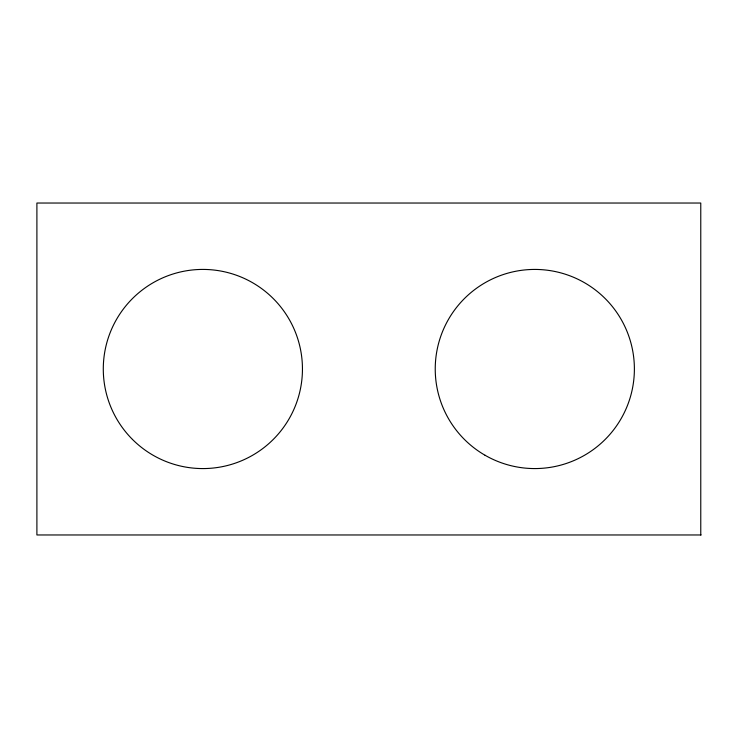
<?xml version="1.0" encoding="UTF-8"?>
<svg xmlns="http://www.w3.org/2000/svg" width="738" height="738" viewBox="0 0 738 738"><rect width="100%" height="100%" fill="white"/><g stroke="black" fill="none" stroke-linecap="round" stroke-linejoin="round"><path stroke-width="1.11" d="M701.1 534.967L36.9 534.967L36.9 203.033L700.768 203.033L700.768 534.967M132.453 439.414A99.584 99.584 0 0 0 299.056 394.775A99.584 99.584 0 0 0 177.092 272.811A99.584 99.584 0 0 0 132.453 439.414M485.014 455.235A99.584 99.584 0 0 0 634.385 369A99.584 99.584 0 0 0 485.014 282.765A99.584 99.584 0 0 0 485.014 455.235"/></g></svg>
